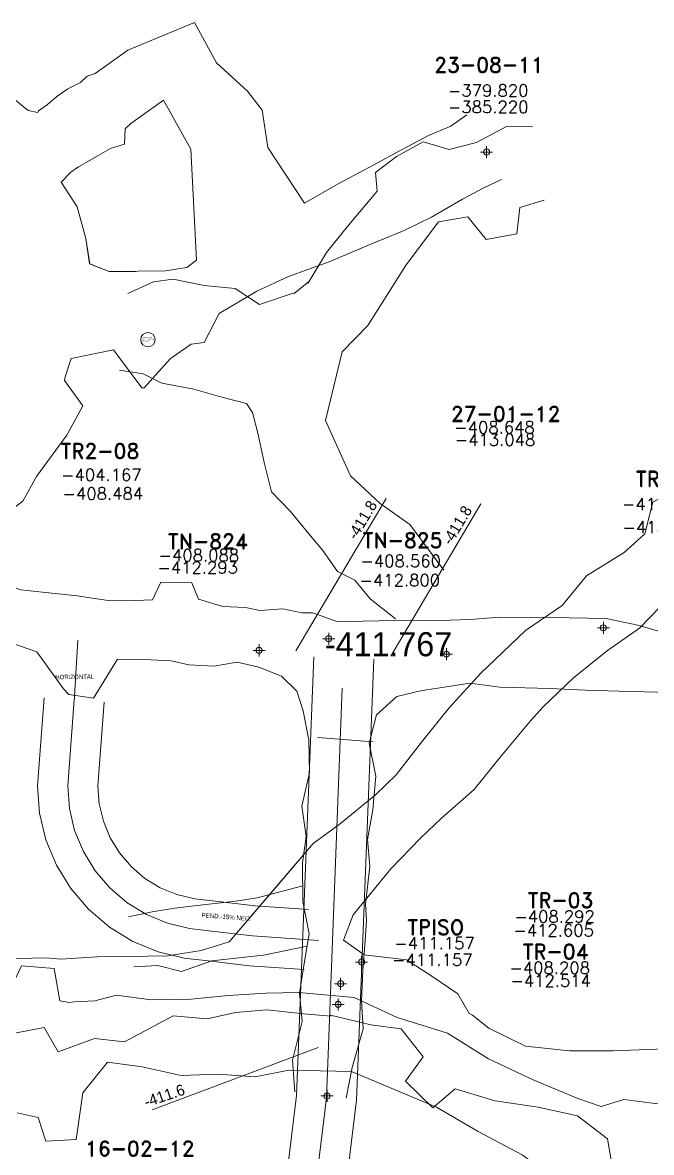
# Model space of a CAD drawing. Extents: x 0 to 99091, y -1812 to 13278.
# Drawn here: x 10281.5 to 10333.7, y 10022.3 to 10116.1 of the extents above; entities that cross this region are included whole.
import ezdxf
from ezdxf.enums import TextEntityAlignment as Align

# ---------------------------------------------------------------- set-up
doc = ezdxf.new("R2010")
doc.units = 0
doc.header["$MEASUREMENT"] = 0
doc.header["$PDMODE"] = 34
doc.header["$PDSIZE"] = 0.5
for name, color, linetype in [('abajo', 7, 'Continuous'), ('arriba', 7, 'Continuous'), ('F-380-8541-NW-FI3', 174, 'Continuous'), ('F-440-8185-W-SCR', 1, 'Continuous'), ('F-460-8340-EW-SCR', 5, 'Continuous'), ('proy82- 480', 7, 'Continuous'), ('R-380-8541-SE-FIC', 210, 'Continuous'), ('R-380-8541-SE-SCR', 1, 'Continuous'), ('RAM-440-8183-EW', 1, 'Continuous')]:
    doc.layers.add(name, color=color, linetype=linetype)
doc.styles.add('ROMAND', font='ROMAND.SHX')
doc.styles.add('ROMANS', font='ROMANS.SHX', dxfattribs={"width": 2.5})

# ---------------------------------------------------------------- blocks, each defined once
blk = doc.blocks.new('F2')
at = {"lineweight": 0}
blk.add_point((0, 0), dxfattribs=at)
at = {"lineweight": 0, "style": 'ROMAND'}
for tag, height, p in [('NOMBRE', 1.25, (0.201, 6.617)), ('CIELO', 1, (0.136, 4.616)), ('PISO', 1, (0.136, 3.247))]:
    blk.add_attdef(tag, text='', height=height, dxfattribs=at).set_placement(p, align=Align.CENTER)
at = {"lineweight": 0, "style": 'ROMANS', "flags": 1}
for tag, p in [('MINA', (-0.074, -3.255)), ('LOCALIZACION', (-0.074, -4.928)), ('ESTRUCTURA', (-0.074, -6.618)), ('NIVEL', (-0.074, -8.29)), ('OBRA', (-0.074, -10.121)), ('FECHA', (-0.074, -11.793)), ('ATRAS', (-0.074, -13.483)), ('TOPOGRAFO', (2.675, -15.297))]:
    blk.add_attdef(tag, text='', height=1.25, dxfattribs=at).set_placement(p, align=Align.CENTER)

msp = doc.modelspace()

# ---------------------------------------------------------------- linework, layer by layer
at = {"color": 1, "linetype": 'Continuous', "lineweight": 0, "flags": 128}
for points in [[(10304.21626, 10063.95542), (10311.69562, 10076.61133)], [(10306.05474, 10031.00884), (10292.2919, 10025.84192)]]:
    msp.add_lwpolyline(points, dxfattribs=at)
at = {"color": 1, "linetype": 'Continuous', "lineweight": 0, "elevation": -399.5838, "flags": 128}
for points in [[(10312.095, 10063.52012), (10319.57436, 10076.17603)], [(10306.75, 10026.83), (10308.06537, 10060.85235)]]:
    msp.add_lwpolyline(points, dxfattribs=at)
at = {"layer": 'abajo', "color": 4, "linetype": 'Continuous', "lineweight": 0}
for points in [[(10290.3096, 10041.87216, -412.68937), (10292.27467, 10042.28904, -412.65774), (10294.15132, 10042.59561, -412.8227), (10296.73429, 10042.8791, -412.91158), (10299.21791, 10043.1517, -412.99705), (10300.99521, 10043.44737, -413.05859), (10304.77819, 10044.42882, -413.03722)], [(10304.11786, 10027.31677, -412.00444), (10303.93534, 10029.95601, -412.30967), (10304.73072, 10033.18084, -412.44324), (10304.51199, 10035.52253, -412.63634), (10304.91301, 10037.99011, -412.73753), (10305.31402, 10040.45769, -412.83872), (10304.79114, 10043.14923, -412.68744), (10304.79114, 10043.14923, -412.68744)], [(10308.38637, 10026.79734, -412.00444), (10308.89873, 10029.35202, -412.30967), (10309.79337, 10032.56477, -412.44324), (10309.67391, 10034.89438, -412.63634), (10309.77712, 10037.3982, -412.73753), (10309.9796, 10039.88993, -412.83872), (10310.08553, 10041.58818, -412.80753), (10309.984, 10042.87688, -412.68744)], [(10290.76782, 10037.69723, -412.68937), (10292.76563, 10037.8159, -412.65774), (10294.72955, 10037.32725, -412.8227), (10297.24706, 10038.20716, -412.91158), (10299.73069, 10038.47975, -412.99705), (10301.51889, 10038.67602, -413.05859), (10305.14729, 10039.4317, -413.03722)]]:
    msp.add_polyline3d(points, dxfattribs=at)
at = {"layer": 'arriba', "color": 4, "linetype": 'Continuous', "lineweight": 0}
for points in [[(10290.3096, 10041.87216, -408.38937), (10292.27467, 10042.28904, -408.05774), (10294.15132, 10042.59561, -408.2227), (10296.73429, 10042.8791, -408.11158), (10299.21791, 10043.1517, -408.49705), (10300.99521, 10043.44737, -408.35859), (10304.77828, 10044.42879, -408.53722)], [(10304.11786, 10027.31677, -407.70444), (10303.93534, 10029.95601, -407.60967), (10304.73072, 10033.18084, -408.34324), (10304.51199, 10035.52253, -408.33634), (10304.91301, 10037.99011, -407.93753), (10305.31402, 10040.45769, -408.23872), (10304.79114, 10043.14923, -408.68744), (10304.79114, 10043.14923, -408.68744)], [(10308.38637, 10026.79734, -407.70444), (10308.89873, 10029.35202, -407.60967), (10309.79337, 10032.56477, -408.34324), (10309.67391, 10034.89438, -408.33634), (10309.77712, 10037.3982, -407.93753), (10309.9796, 10039.88993, -408.23872), (10310.08553, 10041.58818, -408.30753), (10309.984, 10042.87688, -408.68744)], [(10290.76782, 10037.69723, -408.38937), (10292.76563, 10037.8159, -408.05774), (10294.72955, 10037.32725, -408.2227), (10297.24706, 10038.20716, -408.11158), (10299.73069, 10038.47975, -408.49705), (10301.51889, 10038.67602, -408.35859), (10305.14729, 10039.43167, -408.53722)]]:
    msp.add_polyline3d(points, dxfattribs=at)
at = {"layer": 'F-440-8185-W-SCR', "color": 1, "linetype": 'Continuous', "lineweight": 0}
for points in [[(10267.14069, 10040.33654, -364.43355), (10270.24219, 10040.34855, -364.41116), (10270.88758, 10041.47594, -364.80105), (10272.99283, 10041.23446, -364.79888), (10273.88386, 10038.24439, -364.78443), (10276.37712, 10037.97354, -365.06637), (10279.8898, 10038.37404, -364.94109), (10283.49393, 10038.47182, -365.21508), (10284.69058, 10038.33782, -365.00642), (10287.69781, 10038.55258, -365.18474), (10290.19957, 10038.58161, -364.96669), (10293.57278, 10038.61501, -363.51832)], [(10267.14069, 10040.33654, -368.83355), (10270.24219, 10040.34855, -368.81116), (10270.88759, 10041.47594, -369.00105), (10272.99285, 10041.23445, -368.99888), (10273.88386, 10038.24439, -368.98443), (10276.37712, 10037.97354, -369.06637), (10279.8898, 10038.37404, -369.04109), (10283.49393, 10038.47182, -369.01508), (10284.69058, 10038.33782, -369.00642), (10287.69781, 10038.55258, -369.08474), (10290.19957, 10038.58161, -369.16669), (10293.57278, 10038.61501, -368.51832)], [(10293.57278, 10038.61501, -368.51832), (10296.33838, 10039.06672, -368.68391), (10298.67921, 10039.78112, -368.82585)], [(10293.57278, 10038.61501, -363.51832), (10296.33838, 10039.06672, -362.98391), (10298.67921, 10039.78112, -363.32585)], [(10308.16452, 10039.93827, -364.99305), (10309.88365, 10038.70858, -365.28485), (10313.40705, 10038.30261, -365.41337), (10315.43045, 10036.99668, -364.93412), (10317.67147, 10035.46134, -365.05746), (10318.61253, 10033.82604, -365.07129), (10318.87722, 10033.68485, -365.07388), (10320.23594, 10032.62012, -365.28858), (10323.28282, 10031.10829, -365.61797), (10326.94152, 10030.74349, -365.74736), (10330.56494, 10030.73751, -366.07502), (10334.1472, 10030.86682, -366.00181), (10336.75303, 10031.29028, -364.91997), (10336.75303, 10031.29028, -364.91997)], [(10308.16452, 10039.93827, -369.09305), (10309.88365, 10038.70858, -369.38485), (10313.40705, 10038.30261, -369.51337), (10315.43045, 10036.99668, -369.53412), (10317.67147, 10035.46134, -369.65746), (10318.61253, 10033.82604, -369.67129), (10318.87722, 10033.68485, -369.67388), (10320.23594, 10032.62012, -369.68858), (10323.28282, 10031.10829, -369.71797), (10326.94152, 10030.74349, -369.74736), (10330.56494, 10030.73751, -369.67502), (10334.1472, 10030.86682, -369.60181), (10336.75303, 10031.29028, -369.61997), (10336.75303, 10031.29028, -369.61997)], [(10294.0245, 10033.63546, -363.51832), (10296.85334, 10033.39002, -362.98391), (10299.21224, 10033.90524, -363.32585), (10301.79707, 10034.13972, -364.37961), (10304.83378, 10033.81273, -364.55703), (10307.1565, 10033.62179, -364.99305)], [(10294.0245, 10033.63546, -368.51832), (10296.85334, 10033.39002, -368.68391), (10299.21224, 10033.90524, -368.82585), (10301.79707, 10034.13972, -368.97961), (10304.83378, 10033.81273, -369.15703), (10307.1565, 10033.62179, -369.09305)], [(10276.22958, 10032.77563, -365.06637), (10279.70822, 10031.97661, -364.94109), (10283.32938, 10032.67416, -365.21508), (10284.47212, 10030.64092, -365.00642), (10287.50488, 10031.75532, -365.18474), (10289.99813, 10031.48447, -364.96669), (10294.0245, 10033.63546, -363.51832)], [(10276.22958, 10032.77563, -369.06637), (10279.70822, 10031.97661, -369.04109), (10283.32938, 10032.67416, -369.01508), (10284.47212, 10030.64092, -369.00642), (10287.50488, 10031.75532, -369.08474), (10289.99813, 10031.48447, -369.16669), (10294.0245, 10033.63546, -368.51832)], [(10307.09246, 10033.68423, -364.99305), (10310.42514, 10032.89458, -365.41337), (10312.96622, 10032.55922, -364.93412), (10314.78368, 10030.22978, -365.05746), (10313.31978, 10028.22354, -365.07129), (10315.58418, 10025.98517, -365.07388), (10317.44227, 10027.56502, -365.28858), (10320.77153, 10026.58259, -365.61797), (10324.3361, 10026.04132, -365.74736), (10327.58303, 10025.32948, -366.07502), (10330.08284, 10023.42943, -366.00181), (10330.66499, 10020.05885, -364.91997), (10333.69471, 10019.70795, -365.16429)], [(10307.09246, 10033.68423, -369.09305), (10310.42514, 10032.89458, -369.51337), (10312.96622, 10032.55922, -369.53412), (10314.78368, 10030.22978, -369.65746), (10313.31978, 10028.22354, -369.67129), (10315.58418, 10025.98517, -369.67388), (10317.44227, 10027.56502, -369.68858), (10320.77153, 10026.58259, -369.71797), (10324.3361, 10026.04132, -369.74736), (10327.58303, 10025.32948, -369.67502), (10330.08284, 10023.42943, -369.60181), (10330.66499, 10020.05885, -369.61997), (10333.69471, 10019.70795, -368.86429)]]:
    msp.add_polyline3d(points, dxfattribs=at)
at = {"layer": 'F-460-8340-EW-SCR', "linetype": 'Continuous', "lineweight": 0}
for points in [[(10284.61358, 10034.87481, -377.49097), (10284.1425, 10037.57455, -376.78624), (10281.42673, 10037.7869, -376.75832), (10280.24826, 10035.29472, -377.08151), (10275.62938, 10035.34672, -376.85344), (10272.70047, 10035.96603, -376.37426), (10269.67299, 10036.59938, -376.58578), (10265.96929, 10036.01595, -376.25077), (10263.85732, 10037.42795, -376.03673)], [(10284.61358, 10034.87481, -381.89097), (10284.14296, 10037.57446, -381.88624), (10281.42673, 10037.78681, -381.85832), (10280.24826, 10035.29472, -381.68151), (10275.62938, 10035.34672, -381.35344), (10272.70047, 10035.96603, -381.07426), (10269.67299, 10036.59938, -380.78578), (10265.96929, 10036.01595, -380.45077), (10263.85732, 10037.42795, -380.13673)], [(10309.05973, 10035.16434, -375.17976), (10309.05973, 10035.16434, -375.17976), (10304.47303, 10035.56697, -374.68159), (10301.74391, 10035.52311, -374.88266), (10298.5921, 10035.33322, -374.68389), (10295.52636, 10035.03112, -374.48508), (10292.18932, 10034.9665, -374.7864), (10289.31417, 10035.34534, -374.88755), (10287.5373, 10034.87341, -374.88822), (10285.81268, 10034.79806, -374.3889), (10285.40304, 10034.75117, -374.18906), (10285.10561, 10034.79037, -374.18918), (10284.61358, 10034.87481, -377.49097)], [(10309.05973, 10035.16434, -379.37976), (10309.05973, 10035.16434, -379.37976), (10304.47303, 10035.56697, -379.58159), (10301.74391, 10035.52311, -379.68266), (10298.5921, 10035.33322, -379.68389), (10295.52636, 10035.03112, -379.48508), (10292.18932, 10034.9665, -379.3864), (10289.31417, 10035.34534, -379.48755), (10287.5373, 10034.87341, -379.48822), (10285.81268, 10034.79806, -379.3889), (10285.40304, 10034.75117, -379.38906), (10285.10561, 10034.79037, -379.38918), (10284.61358, 10034.87481, -381.89097)], [(10327.61606, 10026.7669, -375.39795), (10323.90184, 10028.3208, -375.49646), (10320.21657, 10030.07258, -375.19497), (10316.78708, 10032.19122, -375.19355), (10312.63365, 10033.50616, -375.2919), (10309.05973, 10035.16434, -375.17976)], [(10327.61606, 10026.7669, -379.79795), (10323.90184, 10028.3208, -379.79646), (10320.21657, 10030.07258, -379.69497), (10316.78708, 10032.19122, -379.49355), (10312.63365, 10033.50616, -379.4919), (10309.05973, 10035.16434, -379.37976)], [(10308.84267, 10029.00744, -375.19072), (10308.84267, 10029.00744, -375.19072), (10303.6239, 10029.12267, -374.68159), (10300.82947, 10028.58309, -374.88266), (10297.72991, 10028.78978, -374.68389), (10294.6903, 10028.68596, -374.48508), (10291.45777, 10029.41449, -374.7864), (10288.58262, 10029.79333, -374.88755), (10286.53141, 10027.2394, -374.88822), (10286.53141, 10027.2394, -374.88822), (10285.96424, 10023.35849, -374.18906), (10283.44643, 10023.23592, -374.18918), (10282.83396, 10025.20498, -374.28958), (10281.07686, 10025.58074, -376.78624)], [(10308.84267, 10029.00744, -379.59072), (10308.84267, 10029.00744, -379.59072), (10303.6239, 10029.12267, -379.58159), (10300.82947, 10028.58309, -379.68266), (10297.72991, 10028.78978, -379.68389), (10294.6903, 10028.68596, -379.48508), (10291.45777, 10029.41449, -379.3864), (10288.58262, 10029.79333, -379.48755), (10286.53141, 10027.2394, -379.48822), (10286.53141, 10027.2394, -379.48822), (10285.96378, 10023.35841, -379.38906), (10283.44666, 10023.23583, -379.38918), (10282.83396, 10025.20498, -379.48958), (10281.07686, 10025.58074, -381.88624)], [(10324.02842, 10021.35713, -374.95759), (10322.99008, 10022.08712, -375.49646), (10319.33375, 10024.0368, -375.19497), (10315.88979, 10026.05649, -375.19355), (10311.79426, 10027.76722, -375.2919), (10308.84267, 10029.00744, -375.19072)], [(10324.02842, 10021.35713, -379.65759), (10322.99008, 10022.08712, -379.79646), (10319.33375, 10024.0368, -379.69497), (10315.88979, 10026.05649, -379.49355), (10311.79426, 10027.76722, -379.4919), (10308.84267, 10029.00744, -379.59072)], [(10329.56017, 10026.11889, -379.51269), (10329.56017, 10026.11889, -379.51269), (10327.61606, 10026.7669, -379.79795)], [(10329.56017, 10026.11889, -374.81269), (10329.56017, 10026.11889, -374.81269), (10327.61606, 10026.7669, -375.39795)], [(10342.77415, 10027.06686, -375.59838), (10342.77215, 10027.06679, -375.5984), (10341.13615, 10027.01136, -375.51253), (10339.44058, 10026.85386, -375.12721), (10337.03866, 10026.87254, -374.74793), (10334.95348, 10026.40167, -374.46607), (10334.05403, 10026.37119, -374.37384), (10331.44208, 10026.68293, -374.69629), (10329.56017, 10026.11889, -374.81269)], [(10342.77415, 10027.06686, -379.69838), (10342.77215, 10027.06679, -379.6984), (10341.13615, 10027.01136, -379.61253), (10339.44058, 10026.85386, -379.72721), (10337.03866, 10026.87254, -379.54793), (10334.95348, 10026.40167, -379.56607), (10334.05403, 10026.37119, -379.47384), (10331.44208, 10026.68293, -379.69629), (10329.56017, 10026.11889, -379.51269)]]:
    msp.add_polyline3d(points, dxfattribs=at)
at = {"layer": 'proy82- 480', "color": 1, "linetype": 'Continuous', "lineweight": 0, "flags": 128}
for points, elevation in [([(10286.1, 10064.84), (10285.8, 10059.72)], -409.2781), ([(10306.09979, 10039.90943), (10300.6, 10040.29), (10297.22, 10040.68), (10295.39, 10040.89), (10293.56, 10041.33), (10291.82, 10042.05), (10290.21, 10043.03), (10288.78, 10044.26), (10287.56, 10045.69), (10286.57, 10047.29), (10285.85, 10049.03), (10285.41, 10050.86), (10285.27, 10052.74), (10285.81, 10059.88)], -411.6441), ([(10306.75, 10026.83), (10299.16, 9964.477)], -399.5838)]:
    msp.add_lwpolyline(points, dxfattribs=dict(at, elevation=elevation))
at = {"layer": 'proy82- 480', "color": 3, "linetype": 'Continuous', "lineweight": 0, "flags": 128}
for points in [[(10305.70197, 10063.45916), (10304.25601, 10027.03095), (10296.67832, 9964.77909)], [(10310.69803, 10063.26084), (10309.24399, 10026.62905), (10301.64168, 9964.17491)], [(10304.90742, 10037.48596), (10300.37031, 10037.79992), (10296.93421, 10038.19639), (10294.95366, 10038.42366), (10292.78511, 10038.94506), (10290.68537, 10039.81392), (10288.7351, 10041.00105), (10287.0034, 10042.49055), (10285.53437, 10044.21245), (10284.33743, 10046.14688), (10283.46506, 10048.25511), (10282.93194, 10050.47243), (10282.76297, 10052.74145), (10283.31712, 10060.06854)]]:
    msp.add_lwpolyline(points, dxfattribs=at)
msp.add_lwpolyline([(10305.25258, 10042.47404), (10300.82969, 10042.78008), (10297.50656, 10043.16352, 0.00015557), (10297.50501, 10043.1637), (10295.82634, 10043.35634), (10294.33489, 10043.71494), (10292.95463, 10044.28608), (10291.6849, 10045.05895), (10290.5566, 10046.02945), (10289.58563, 10047.16755), (10288.80257, 10048.43312), (10288.23494, 10049.80489), (10287.88806, 10051.24757), (10287.77703, 10052.73855), (10288.30288, 10059.69146)], format="xyb", dxfattribs=at)
at = {"layer": 'proy82- 480', "color": 2, "linetype": 'Continuous', "lineweight": 0, "elevation": -364.99707, "flags": 128}
msp.add_lwpolyline([(10310.6231, 10056.40204), (10306.02142, 10056.75999)], dxfattribs=at)
at = {"layer": 'proy82- 480', "color": 4, "linetype": 'Continuous', "lineweight": 0, "elevation": -364.99707, "flags": 128}
msp.add_lwpolyline([(10306.02142, 10056.75999), (10310.6231, 10056.40204)], dxfattribs=at)
at = {"layer": 'R-380-8541-SE-FIC', "color": 2, "linetype": 'Continuous', "lineweight": 0, "flags": 128}
for points, elevation in [([(10323.84473, 10107.5249), (10321.63498, 10107.47214), (10319.21167, 10106.16938), (10316.9335, 10105.5991), (10314.79073, 10106.24725), (10312.57115, 10105.02128), (10310.81616, 10103.69005), (10310.96417, 10102.14751), (10308.62016, 10099.3541), (10306.76157, 10097.05622), (10305.19582, 10094.47935)], -361.2159), ([(10316.50512, 10070.65545), (10313.6823, 10074.45009), (10311.21462, 10076.19911), (10308.74447, 10078.48361), (10306.66578, 10083.081), (10308.05454, 10088.80665), (10310.18735, 10090.97297), (10313.36621, 10096.02017), (10316.0412, 10099.58003), (10318.49181, 10100.02003), (10320.00223, 10098.12146), (10322.56933, 10098.60777), (10322.80756, 10100.77282), (10324.83261, 10101.40411)], -353.84861), ([(10294.01861, 10094.83327), (10296.59822, 10094.30953), (10299.17583, 10094.04803), (10301.18744, 10092.7246), (10303.98414, 10093.67788), (10304.07543, 10093.63765), (10305.24867, 10094.6028)], -357.93035), ([(10300.60394, 10083.74508), (10301.08496, 10081.92147), (10301.56785, 10079.59733), (10302.17742, 10077.15833), (10303.75686, 10075.51912), (10305.42577, 10073.49883), (10306.45936, 10072.28199), (10307.67565, 10070.55143), (10309.09872, 10069.84131), (10310.37802, 10068.28694), (10312.48568, 10066.61391)], -361.2159)]:
    msp.add_lwpolyline(points, dxfattribs=dict(at, elevation=elevation))
at = {"layer": 'R-380-8541-SE-FIC', "color": 2, "linetype": 'Continuous', "lineweight": 0}
for points in [[(10290.2705, 10093.63375, -363.9801), (10292.38661, 10094.60942, -363.97948), (10294.01861, 10094.83327, -363.89898)], [(10290.2705, 10093.63375, -359.6801), (10292.38661, 10094.60942, -359.17948), (10294.01861, 10094.83327, -358.39898)], [(10289.57453, 10087.2717, -359.6801), (10291.54928, 10086.95508, -359.17948), (10293.07253, 10086.18487, -358.39898), (10295.73137, 10085.69282, -358.56313), (10298.07062, 10085.03453, -358.64238), (10300.1229, 10084.50824, -359.33673), (10300.60394, 10083.74508, -361.2159)], [(10289.57453, 10087.2717, -363.9801), (10291.54928, 10086.95508, -363.97948), (10293.07253, 10086.18487, -363.89898), (10295.73137, 10085.69282, -363.76313), (10298.07062, 10085.03453, -363.64238), (10300.1229, 10084.50824, -363.53673), (10300.60393, 10083.74648, -363.53611)]]:
    msp.add_polyline3d(points, dxfattribs=at)
at = {"layer": 'R-380-8541-SE-SCR', "color": 1, "linetype": 'Continuous', "lineweight": 0, "flags": 128}
for points, elevation in [([(10296.61078, 10089.581), (10297.83577, 10091.98013)], -381.15444), ([(10296.61078, 10089.581), (10297.83577, 10091.98013)], -385.15444), ([(10278.93957, 10074.45657), (10281.54577, 10076.40381)], -383.20059), ([(10278.93957, 10074.45657), (10281.54577, 10076.40381)], -379.03959)]:
    msp.add_lwpolyline(points, dxfattribs=dict(at, elevation=elevation))
at = {"layer": 'R-380-8541-SE-SCR', "color": 1, "linetype": 'Continuous', "lineweight": 0}
for points in [[(10295.79187, 10116.1429, -380.74806), (10290.25368, 10113.85189, -402.06205), (10287.55698, 10111.92153, -397.0619), (10286.90122, 10111.69809, -395.96187), (10286.3302, 10111.16636, -394.59517), (10285.26994, 10110.65336, -392.84512), (10284.37104, 10110.00991, -391.6784), (10283.57529, 10109.31731, -390.19502), (10282.85617, 10108.80255, -388.86165), (10282.79246, 10108.67788, -388.65806)], [(10295.79141, 10116.14256, -385.34806), (10290.25368, 10113.85189, -406.26205), (10287.55698, 10111.92153, -401.3619), (10286.90122, 10111.69809, -400.46187), (10286.3302, 10111.16636, -399.49517), (10285.26994, 10110.65336, -397.94512), (10284.37104, 10110.00991, -396.3784), (10283.57529, 10109.31731, -394.79502), (10282.85617, 10108.80255, -393.46165), (10282.79246, 10108.67788, -393.27414)], [(10295.79141, 10116.14256, -385.34806), (10297.63195, 10112.78723, -384.87261), (10300.18497, 10110.44388, -384.70066), (10301.42044, 10108.87121, -384.81936), (10301.88963, 10105.78114, -384.9556)], [(10295.79187, 10116.1429, -380.74806), (10297.63195, 10112.78723, -380.17261), (10300.18497, 10110.44388, -379.40066), (10301.42044, 10108.87121, -379.81936), (10301.88963, 10105.78114, -379.1556)], [(10282.79246, 10108.67788, -393.27414), (10282.00097, 10108.84893, -386.23717), (10280.35884, 10110.182, -386.39944), (10278.89425, 10111.314, -386.64625), (10278.89869, 10112.67592, -386.95488)], [(10282.79246, 10108.67788, -388.65806), (10282.00097, 10108.84893, -380.93717), (10280.35884, 10110.182, -381.19944), (10278.89443, 10111.31383, -381.34625), (10278.89869, 10112.67599, -382.06388)], [(10293.22221, 10109.70486, -402.06205), (10290.52551, 10107.7745, -397.0619), (10290.04437, 10107.30712, -395.96187), (10289.99721, 10106.04356, -394.59517), (10288.82053, 10105.69319, -392.84512), (10287.86343, 10105.13105, -391.6784), (10286.95126, 10104.60109, -390.19502), (10286.17394, 10104.16764, -388.86165), (10285.5447, 10103.71722, -387.59495), (10284.71727, 10102.87897, -385.4449)], [(10293.22221, 10109.70486, -406.26205), (10290.52551, 10107.7745, -401.3619), (10290.04437, 10107.30712, -400.46187), (10289.99721, 10106.04356, -399.49517), (10288.82053, 10105.69319, -397.94512), (10287.86343, 10105.13105, -396.3784), (10286.95126, 10104.60109, -394.79502), (10286.17394, 10104.16764, -393.46165), (10285.5447, 10103.71722, -392.29495), (10284.71727, 10102.87897, -390.5449)], [(10293.22221, 10109.70486, -402.06205), (10295.49123, 10105.63807, -379.1556)], [(10293.22221, 10109.70486, -406.26205), (10295.49123, 10105.63807, -384.9556)], [(10318.3929, 10108.47298, -379.71992), (10317.07771, 10107.54103, -379.46154), (10315.22111, 10106.77269, -379.51357), (10312.57795, 10105.35579, -379.7916), (10310.37532, 10104.17503, -379.55663), (10307.73216, 10102.75812, -379.33467), (10304.93178, 10101.15147, -380.40725)], [(10318.3929, 10108.47298, -385.21992), (10317.07771, 10107.54103, -385.26154), (10315.22111, 10106.77269, -385.21357), (10312.57795, 10105.35579, -385.2916), (10310.37532, 10104.17503, -385.25663), (10307.73216, 10102.75812, -385.13467), (10304.93178, 10101.15147, -385.00725)], [(10295.49123, 10105.63807, -379.1556), (10295.97354, 10096.40417, -380.725)], [(10295.49123, 10105.63807, -384.9556), (10295.97354, 10096.40417, -385.225)], [(10304.93178, 10101.15147, -385.00725), (10301.88963, 10105.78114, -384.9556)], [(10304.93178, 10101.15147, -380.40725), (10301.88963, 10105.78114, -379.1556)], [(10284.71727, 10102.87897, -390.5449), (10286.04514, 10100.84506, -385.52762), (10286.78359, 10098.20058, -385.4894)], [(10284.71727, 10102.87897, -385.4449), (10286.04514, 10100.84506, -381.42762), (10286.78359, 10098.20058, -381.1894)], [(10321.27492, 10103.09674, -379.71992), (10319.81799, 10102.42919, -379.46154), (10318.05588, 10101.48459, -379.51357), (10315.45997, 10099.97954, -379.7916), (10313.21009, 10098.88692, -379.55663), (10310.42519, 10097.73442, -379.33467), (10306.98798, 10096.26659, -380.40725)], [(10321.27492, 10103.09674, -385.21992), (10319.81799, 10102.42919, -385.26154), (10318.05588, 10101.48459, -385.21357), (10315.45997, 10099.97954, -385.2916), (10313.21009, 10098.88692, -385.25663), (10310.42519, 10097.73442, -385.13467), (10306.98798, 10096.26659, -385.00725)], [(10286.78359, 10098.20058, -381.1894), (10287.09552, 10096.10894, -381.32929), (10287.09581, 10096.10849, -381.32924)], [(10286.78359, 10098.20058, -385.4894), (10287.0951, 10096.10877, -385.82929)], [(10295.97354, 10096.40417, -385.225), (10295.17444, 10095.81219, -384.95043), (10293.39482, 10095.5151, -385.10751), (10291.10154, 10095.49051, -385.30822), (10290.9026, 10095.47969, -385.32568), (10288.7088, 10095.46052, -385.21766), (10287.0951, 10096.10877, -385.82929)], [(10295.97354, 10096.40417, -380.725), (10295.17444, 10095.81219, -381.05043), (10293.39482, 10095.5151, -381.00751), (10291.10154, 10095.49051, -381.40822), (10290.9026, 10095.47969, -381.42568), (10288.7088, 10095.46052, -381.31766), (10287.09552, 10096.10894, -381.32929)], [(10306.98798, 10096.26659, -380.40725), (10303.5929, 10095.05448, -380.84229), (10300.95928, 10093.83741, -380.88996), (10297.83577, 10091.98013, -381.15444)], [(10306.98798, 10096.26659, -385.00725), (10303.5929, 10095.05448, -385.14229), (10300.95928, 10093.83741, -385.28996), (10297.83577, 10091.98013, -385.225)], [(10296.61078, 10089.581, -381.15444), (10295.52203, 10089.42164, -381.05043), (10293.79128, 10088.22587, -381.00751), (10291.62835, 10085.80483, -381.40822), (10291.42941, 10085.79401, -381.42568), (10289.06181, 10088.97011, -381.31766), (10285.55422, 10088.23033, -379.71846)], [(10296.61078, 10089.581, -385.15444), (10295.52203, 10089.42164, -384.95043), (10293.79128, 10088.22587, -385.10751), (10291.62835, 10085.80483, -385.30822), (10291.42941, 10085.79401, -385.32568), (10289.06181, 10088.97011, -385.21766), (10285.55422, 10088.23033, -384.81846)], [(10285.55422, 10088.23033, -379.71846), (10285.07339, 10086.71444, -379.8163), (10285.00143, 10086.42567, -379.77839), (10286.53429, 10084.30572, -379.76359), (10285.20741, 10081.87611, -379.62244), (10282.67436, 10078.42982, -379.06117)], [(10285.55422, 10088.23033, -384.81846), (10285.07339, 10086.71444, -384.6163), (10285.00143, 10086.42567, -384.57839), (10286.53429, 10084.30572, -384.46359), (10285.20741, 10081.87611, -384.12244), (10282.67436, 10078.42982, -383.66117)], [(10282.67436, 10078.42982, -379.06117), (10281.54577, 10076.40381, -379.03959)], [(10282.67436, 10078.42982, -383.66117), (10281.54577, 10076.40381, -383.40059)], [(10283.43776, 10068.81749, -405.30516), (10283.43776, 10068.81749, -405.30516), (10281.38058, 10069.01958, -404.8326), (10279.38213, 10069.72511, -404.65248), (10277.92702, 10070.04541, -404.0524), (10277.82901, 10070.06017, -404.03906), (10276.13947, 10070.82029, -403.59896), (10273.03323, 10071.49042, -403.17211), (10270.93679, 10072.21071, -402.77865), (10266.9327, 10073.07924, -402.12144)], [(10283.43776, 10068.81749, -409.70516), (10283.43776, 10068.81749, -409.70516), (10281.38058, 10069.01958, -409.3326), (10279.38213, 10069.72511, -408.75248), (10277.92702, 10070.04541, -408.5524), (10277.82901, 10070.06017, -408.53906), (10276.13947, 10070.82029, -408.49896), (10273.03323, 10071.49042, -407.87211), (10270.93679, 10072.21071, -407.77865), (10266.9327, 10073.07924, -407.12144)], [(10295.58391, 10069.59466, -407.05544), (10292.99392, 10069.65995, -407.14129), (10292.32408, 10068.19725, -406.76756), (10290.11804, 10068.12249, -406.11009), (10288.62466, 10068.14344, -405.96635), (10286.57533, 10068.4497, -405.72513), (10286.08739, 10068.52262, -405.64388), (10283.43776, 10068.81749, -405.30516)], [(10295.58397, 10069.59471, -411.45544), (10292.99398, 10069.65995, -411.64129), (10292.32408, 10068.19725, -411.26756), (10290.11804, 10068.12249, -411.01009), (10288.62466, 10068.14344, -410.86635), (10286.57533, 10068.4497, -410.22513), (10286.08739, 10068.52262, -410.14388), (10283.43776, 10068.81749, -409.70516)], [(10301.22433, 10067.29834, -408.0848), (10300.0311, 10067.56029, -407.70474), (10298.14556, 10067.63907, -407.50717), (10296.13835, 10068.2415, -407.07829), (10295.58391, 10069.59466, -407.05544)], [(10301.22433, 10067.29834, -412.2848), (10300.0311, 10067.56029, -412.10474), (10298.14556, 10067.63907, -411.80717), (10296.13835, 10068.2415, -411.67829), (10295.58397, 10069.59471, -411.45544)], [(10282.69874, 10063.8724, -405.30516), (10282.69874, 10063.8724, -405.30516), (10280.71033, 10064.56978, -404.8326), (10278.66721, 10064.97865, -404.65248), (10277.94612, 10062.86317, -404.0524), (10275.08651, 10063.32091, -404.03906), (10275.40965, 10065.97495, -403.59896), (10272.28851, 10066.54619, -403.17211), (10270.13249, 10066.87094, -402.77865), (10266.28067, 10067.24886, -402.35843)], [(10282.69874, 10063.8724, -409.70516), (10282.69874, 10063.8724, -409.70516), (10280.71033, 10064.56978, -409.3326), (10278.66721, 10064.97865, -408.75248), (10277.94627, 10062.86317, -408.5524), (10275.08666, 10063.32086, -408.53906), (10275.40965, 10065.97495, -408.49896), (10272.28851, 10066.54619, -407.87211), (10270.13249, 10066.87094, -407.77865), (10266.28067, 10067.24886, -407.35843)], [(10313.71309, 10066.50522, -408.55259), (10309.78814, 10066.42222, -408.57094), (10307.69141, 10066.36528, -408.22781), (10305.61112, 10067.10818, -408.38469), (10304.7134, 10067.12663, -408.42335), (10303.12362, 10067.45936, -408.4143), (10301.22433, 10067.29834, -408.0848)], [(10313.71309, 10066.50522, -413.35259), (10309.78814, 10066.42222, -413.27094), (10307.69141, 10066.36528, -413.02781), (10305.61112, 10067.10818, -412.88469), (10304.7134, 10067.12663, -412.82335), (10303.12362, 10067.45936, -412.5143), (10301.22433, 10067.29834, -412.2848)], [(10329.96679, 10066.64259, -411.11948), (10325.35694, 10066.71816, -409.81682), (10321.1779, 10066.74941, -409.39889), (10318.68889, 10066.56801, -409.25012), (10316.20061, 10066.48662, -408.40135), (10313.71309, 10066.50522, -408.55259)], [(10329.96679, 10066.64259, -414.91948), (10325.35694, 10066.71816, -414.61682), (10321.1779, 10066.74941, -414.49889), (10318.68889, 10066.56801, -414.15012), (10316.20061, 10066.48662, -413.70135), (10313.71309, 10066.50522, -413.35259)], [(10352.09514, 10061.30051, -413.30425), (10351.15638, 10061.9876, -413.17528), (10349.8391, 10063.51241, -412.97598), (10348.14925, 10064.10392, -412.76495), (10345.83146, 10064.66841, -412.48357), (10343.17197, 10065.1233, -412.06703), (10340.07221, 10064.76849, -411.72704), (10338.58548, 10064.98918, -411.25118), (10335.55658, 10065.23839, -411.29946), (10332.59856, 10066.09162, -411.13602), (10329.96679, 10066.64259, -411.11948)], [(10352.09514, 10061.30051, -417.40425), (10351.15638, 10061.9876, -417.37528), (10349.8391, 10063.51241, -417.27598), (10348.14925, 10064.10392, -417.16495), (10345.83146, 10064.66841, -416.98357), (10343.17197, 10065.1233, -416.76703), (10340.07221, 10064.76849, -416.42704), (10338.58548, 10064.98918, -416.15118), (10335.55658, 10065.23839, -415.69946), (10332.59856, 10066.09162, -415.43602), (10329.96679, 10066.64259, -414.91948)], [(10295.32767, 10062.80158, -407.07829), (10293.85913, 10063.11454, -407.14129), (10291.58506, 10063.25216, -406.76756), (10289.3938, 10063.2763, -406.11009), (10287.41268, 10060.0335, -405.96635), (10285.36334, 10060.33977, -405.72513), (10284.93453, 10060.80829, -405.64388), (10282.69874, 10063.8724, -405.30516)], [(10295.32767, 10062.80158, -411.67829), (10293.85913, 10063.11454, -411.64129), (10291.58506, 10063.25216, -411.26756), (10289.3938, 10063.2763, -411.01009), (10287.41268, 10060.0335, -410.86635), (10285.36334, 10060.33977, -410.22513), (10284.93453, 10060.80829, -410.14388), (10282.69874, 10063.8724, -409.70516)], [(10301.12777, 10062.59934, -408.0848), (10299.35308, 10063.01053, -407.70474), (10297.40858, 10062.69368, -407.50717), (10295.32767, 10062.80158, -407.07829), (10295.32767, 10062.80158, -407.07829)], [(10301.12777, 10062.59934, -412.2848), (10299.35308, 10063.01053, -412.10474), (10297.40858, 10062.69368, -411.80717), (10295.32767, 10062.80158, -411.67829), (10295.32767, 10062.80158, -411.67829)], [(10304.30429, 10060.59686, -409.13589), (10303.00857, 10061.86054, -408.4143), (10301.12777, 10062.59934, -408.0848)], [(10304.30429, 10060.59686, -413.03589), (10303.00857, 10061.86054, -412.5143), (10301.12777, 10062.59934, -412.2848)], [(10304.79114, 10043.14923, -408.68744), (10304.75899, 10046.35498, -408.84118), (10305.07393, 10048.54126, -409.00937), (10304.70554, 10051.06375, -409.07323), (10305.35149, 10053.83343, -409.03275), (10305.29317, 10056.53992, -409.09372), (10304.81968, 10058.9678, -408.95902), (10304.30429, 10060.59686, -409.13589)], [(10304.79114, 10043.14923, -412.68744), (10304.75899, 10046.35498, -413.04118), (10305.07393, 10048.54126, -413.10937), (10304.70554, 10051.06375, -413.07323), (10305.35149, 10053.83343, -413.03275), (10305.29317, 10056.53992, -413.09372), (10304.81968, 10058.9678, -413.05902), (10304.30429, 10060.59686, -413.03589)], [(10314.55861, 10060.62299, -408.7049), (10312.5929, 10060.16214, -409.13589)], [(10314.55861, 10060.62299, -413.1049), (10312.5929, 10060.16214, -413.03589)], [(10328.24847, 10060.68547, -411.11948), (10325.31282, 10060.81832, -409.81682), (10321.13453, 10060.94957, -409.39889), (10318.64925, 10061.26816, -409.25012), (10316.15874, 10060.88677, -408.40135), (10314.55861, 10060.62299, -408.7049)], [(10328.24847, 10060.68547, -414.91948), (10325.31282, 10060.81832, -414.61682), (10321.13453, 10060.94957, -414.49889), (10318.64925, 10061.26816, -414.15012), (10316.15874, 10060.88677, -413.70135), (10314.55861, 10060.62299, -413.1049)], [(10349.15425, 10056.57051, -413.37132), (10349.15425, 10056.57051, -413.37132), (10348.09307, 10057.4592, -412.97598), (10346.45865, 10058.24287, -412.76495), (10344.08543, 10058.61519, -412.48357), (10340.51135, 10055.89935, -412.06703), (10338.46475, 10059.19569, -411.72704), (10337.03345, 10059.60854, -411.25118), (10334.19856, 10060.53034, -411.29946), (10331.01882, 10060.61491, -411.13602), (10328.24847, 10060.68547, -411.11948)], [(10349.15425, 10056.57051, -417.67132), (10349.15425, 10056.57051, -417.67132), (10348.09307, 10057.4592, -417.27598), (10346.45865, 10058.24287, -417.16495), (10344.08543, 10058.61519, -416.98357), (10340.51135, 10055.89935, -416.76703), (10338.46475, 10059.19569, -416.42704), (10337.03345, 10059.60854, -416.15118), (10334.19856, 10060.53034, -415.69946), (10331.01882, 10060.61491, -415.43602), (10328.24847, 10060.68547, -414.91948)], [(10309.984, 10042.87688, -408.68744), (10310.35131, 10046.06168, -408.84118), (10310.16693, 10048.27414, -409.00937), (10310.59745, 10050.75474, -409.07323), (10310.84394, 10053.54537, -409.03275), (10310.2863, 10056.27804, -409.09372), (10310.91131, 10058.64831, -408.95902), (10312.5929, 10060.16214, -409.13589)], [(10309.984, 10042.87688, -412.68744), (10310.35131, 10046.06168, -413.04118), (10310.16693, 10048.27414, -413.10937), (10310.59745, 10050.75474, -413.07323), (10310.84394, 10053.54537, -413.03275), (10310.2863, 10056.27804, -413.09372), (10310.91131, 10058.64831, -413.05902), (10312.5929, 10060.16214, -413.03589)]]:
    msp.add_polyline3d(points, dxfattribs=at)
msp.add_circle((10291.93081, 10089.80635), 0.6, dxfattribs=at)
at = {"layer": 'RAM-440-8183-EW', "color": 1, "linetype": 'Continuous', "lineweight": 0, "flags": 128}
for points, elevation in [([(10339.42986, 10083.15809), (10338.88109, 10080.05548), (10336.8133, 10078.57961), (10336.07375, 10077.49766), (10333.85514, 10076.2996), (10333.16907, 10073.6658), (10331.45645, 10072.13024), (10328.34337, 10070.19187), (10326.31054, 10067.71147), (10323.2862, 10065.65085), (10320.7585, 10063.23909), (10319.57306, 10062.10678), (10316.94854, 10059.23408), (10314.75165, 10056.51745), (10312.55078, 10053.65242), (10310.81927, 10051.99659), (10307.92782, 10049.60274)], -362.4685), ([(10342.52999, 10076.63707), (10342.06771, 10073.65709), (10340.08753, 10073.7374), (10337.0369, 10070.04228), (10335.32428, 10068.50672), (10332.75, 10065.83049), (10330.07749, 10063.98319), (10327.26638, 10061.71154), (10324.73868, 10059.29978), (10323.68105, 10058.15528), (10321.20067, 10055.14393), (10319.00379, 10052.42729), (10316.29842, 10050.04754), (10314.56692, 10048.39171), (10312.08396, 10045.84223)], -362.51713)]:
    msp.add_lwpolyline(points, dxfattribs=dict(at, elevation=elevation))
at = {"layer": 'RAM-440-8183-EW', "color": 1, "linetype": 'Continuous', "lineweight": 0}
for points in [[(10312.55078, 10053.65242, -362.4685), (10310.81927, 10051.99659, -362.4685), (10307.92782, 10049.60274, -368.84733), (10305.6356, 10047.94699, -368.84841), (10298.67921, 10039.78112, -368.82585)], [(10316.29842, 10050.04754, -362.51713), (10314.56692, 10048.39171, -362.51713), (10312.08396, 10045.84223, -368.84733), (10308.96467, 10042.01827, -368.84841), (10308.16452, 10039.93827, -369.09305)], [(10305.6356, 10047.94699, -368.84733), (10303.00028, 10044.83711, -364.34841), (10298.67921, 10039.78112, -363.32585)], [(10312.08397, 10045.84223, -368.84733), (10308.96467, 10042.01828, -364.34841), (10308.16452, 10039.93827, -364.99305)]]:
    msp.add_polyline3d(points, dxfattribs=at)

# ---------------------------------------------------------------- block references
at = {"layer": 'F-380-8541-NW-FI3', "color": 4, "linetype": 'Continuous', "lineweight": 0}
ref = msp.add_blockref('F2', (10316.71698, 10063.67929, -408.64803), dxfattribs=at)
ref.add_attrib('NOMBRE', '27-01-12', dxfattribs={"layer": '0', "lineweight": 0, "height": 1.25, "style": 'ROMAND'}).set_placement((10321.63137, 10083.01804, -408.64803), align=Align.CENTER)
ref.add_attrib('CIELO', '-408.648', dxfattribs={"layer": '0', "lineweight": 0, "height": 1, "style": 'ROMAND'}).set_placement((10320.70031, 10082.022, -408.64803), align=Align.CENTER)
ref.add_attrib('PISO', '-413.048', dxfattribs={"layer": '0', "lineweight": 0, "height": 1, "style": 'ROMAND'}).set_placement((10320.74496, 10080.99734, -408.64803), align=Align.CENTER)
ref = msp.add_blockref('F2', (10277.62401, 10067.96744, -404.16697), dxfattribs=at)
ref.add_attrib('NOMBRE', 'TR2-08', dxfattribs={"layer": '0', "lineweight": 0, "height": 1.25, "style": 'ROMAND'}).set_placement((10287.95096, 10079.92604, -404.16697), align=Align.CENTER)
ref.add_attrib('CIELO', '-404.167', dxfattribs={"layer": '0', "lineweight": 0, "height": 1, "style": 'ROMAND'}).set_placement((10288.07055, 10078.07499, -404.16697), align=Align.CENTER)
ref.add_attrib('PISO', '-408.484', dxfattribs={"layer": '0', "lineweight": 0, "height": 1, "style": 'ROMAND'}).set_placement((10288.19014, 10076.52251, -404.16697), align=Align.CENTER)
ref = msp.add_blockref('F2', (10329.74507, 10065.87393, -411.15248), dxfattribs=at)
ref.add_attrib('NOMBRE', 'TR-2', dxfattribs={"layer": '0', "lineweight": 0, "height": 1.25, "style": 'ROMAND'}).set_placement((10334.62743, 10077.61906, -411.15248), align=Align.CENTER)
ref.add_attrib('CIELO', '-411.152', dxfattribs={"layer": '0', "lineweight": 0, "height": 1, "style": 'ROMAND'}).set_placement((10334.62743, 10075.64676, -411.15248), align=Align.CENTER)
ref.add_attrib('PISO', '-415.138', dxfattribs={"layer": '0', "lineweight": 0, "height": 1, "style": 'ROMAND'}).set_placement((10334.67561, 10073.72258, -411.15248), align=Align.CENTER)
ref = msp.add_blockref('F2', (10301.15654, 10063.99904, -408.0878), dxfattribs=at)
ref.add_attrib('NOMBRE', 'TN-824', dxfattribs={"layer": '0', "lineweight": 0, "height": 1.25, "style": 'ROMAND'}).set_placement((10296.90446, 10072.42162, -408.0878), align=Align.CENTER)
ref.add_attrib('CIELO', '-408.088', dxfattribs={"layer": '0', "lineweight": 0, "height": 1, "style": 'ROMAND'}).set_placement((10296.16088, 10071.40061, -408.0878), align=Align.CENTER)
ref.add_attrib('PISO', '-412.293', dxfattribs={"layer": '0', "lineweight": 0, "height": 1, "style": 'ROMAND'}).set_placement((10296.06789, 10070.3796, -408.0878), align=Align.CENTER)
ref = msp.add_blockref('F2', (10306.93666, 10064.96451, -408.55984), dxfattribs=at)
ref.add_attrib('NOMBRE', 'TN-825', dxfattribs={"layer": '0', "lineweight": 0, "height": 1.25, "style": 'ROMAND'}).set_placement((10313.07059, 10072.51093, -408.55984), align=Align.CENTER)
ref.add_attrib('CIELO', '-408.560', dxfattribs={"layer": '0', "lineweight": 0, "height": 1, "style": 'ROMAND'}).set_placement((10312.91894, 10070.92023, -408.55984), align=Align.CENTER)
ref.add_attrib('PISO', '-412.800', dxfattribs={"layer": '0', "lineweight": 0, "height": 1, "style": 'ROMAND'}).set_placement((10312.84308, 10069.32953, -408.55984), align=Align.CENTER)
ref = msp.add_blockref('F2', (10307.92996, 10036.30789, -408.29201), dxfattribs=at)
ref.add_attrib('NOMBRE', 'TR-03', dxfattribs={"layer": '0', "lineweight": 0, "height": 1.25, "style": 'ROMAND'}).set_placement((10326.18624, 10042.6176, -408.29201), align=Align.CENTER)
ref.add_attrib('CIELO', '-408.292', dxfattribs={"layer": '0', "lineweight": 0, "height": 1, "style": 'ROMAND'}).set_placement((10325.6939, 10041.38841, -408.29201), align=Align.CENTER)
ref.add_attrib('PISO', '-412.605', dxfattribs={"layer": '0', "lineweight": 0, "height": 1, "style": 'ROMAND'}).set_placement((10325.61184, 10040.24117, -408.29201), align=Align.CENTER)
ref = msp.add_blockref('F2', (10309.67023, 10038.11175, -411.15709), dxfattribs=at)
ref.add_attrib('NOMBRE', 'TPISO', dxfattribs={"layer": '0', "lineweight": 0, "height": 1.25, "style": 'ROMAND'}).set_placement((10315.81769, 10040.37275, -411.15709), align=Align.CENTER)
ref.add_attrib('CIELO', '-411.157', dxfattribs={"layer": '0', "lineweight": 0, "height": 1, "style": 'ROMAND'}).set_placement((10315.72566, 10039.17812, -411.15709), align=Align.CENTER)
ref.add_attrib('PISO', '-411.157', dxfattribs={"layer": '0', "lineweight": 0, "height": 1, "style": 'ROMAND'}).set_placement((10315.54162, 10037.7997, -411.15709), align=Align.CENTER)
ref = msp.add_blockref('F2', (10307.72265, 10034.58829, -408.20848), dxfattribs=at)
ref.add_attrib('NOMBRE', 'TR-04', dxfattribs={"layer": '0', "lineweight": 0, "height": 1.25, "style": 'ROMAND'}).set_placement((10325.77596, 10038.35641, -408.20848), align=Align.CENTER)
ref.add_attrib('CIELO', '-408.208', dxfattribs={"layer": '0', "lineweight": 0, "height": 1, "style": 'ROMAND'}).set_placement((10325.28362, 10037.12722, -408.20848), align=Align.CENTER)
ref.add_attrib('PISO', '-412.514', dxfattribs={"layer": '0', "lineweight": 0, "height": 1, "style": 'ROMAND'}).set_placement((10325.36568, 10036.06192, -408.20848), align=Align.CENTER)
ref = msp.add_blockref('F2', (10306.79809, 10026.99061, -407.70444), dxfattribs=at)
ref.add_attrib('NOMBRE', '16-02-12', dxfattribs={"layer": '0', "lineweight": 0, "height": 1.25, "style": 'ROMAND'}).set_placement((10291.25705, 10021.98444, -407.70444), align=Align.CENTER)
ref.add_attrib('CIELO', '-407.704', dxfattribs={"layer": '0', "lineweight": 0, "height": 1, "style": 'ROMAND'}).set_placement((10289.96143, 10020.13605, -407.70444), align=Align.CENTER)
ref.add_attrib('PISO', '-412.004', dxfattribs={"layer": '0', "lineweight": 0, "height": 1, "style": 'ROMAND'}).set_placement((10289.40616, 10018.4725, -407.70444), align=Align.CENTER)
at = {"layer": 'R-380-8541-SE-FIC', "color": 2, "linetype": 'Continuous', "lineweight": 0}
msp.add_blockref('F2', (10320.04652, 10105.38825, -379.81992), dxfattribs=at).add_auto_attribs({'NOMBRE': '23-08-11', 'CIELO': '-379.820', 'PISO': '-385.220'})

# ---------------------------------------------------------------- texts
at = {"color": 4, "linetype": 'Continuous', "lineweight": 0, "ltscale": 5, "insert": (10306.62725, 10065.50871), "char_height": 2, "width": 21.8615826, "attachment_point": 1}
msp.add_mtext('-411.767', dxfattribs=at)
at = {"layer": 'proy82- 480', "color": 3, "linetype": 'Continuous', "lineweight": 0, "attachment_point": 1}
for s, insert, char_height, width, rotation in [('-411.8', (10308.43299, 10073.57803), 0.916832, 11.6414742, 59.0639911), ('-411.8', (10316.31172, 10073.14274, -399.5838), 0.916832, 11.6414742, 59.0639911), ('PEND.-15% NEG.', (10296.39566, 10042.20622, -199.55067), 0.3716208, 4.7186573, 355.5729902), ('-411.6', (10291.5016, 10026.89203), 0.916832, 11.6414742, 18.5003214)]:
    msp.add_mtext(s, dxfattribs=dict(at, insert=insert, char_height=char_height, width=width, rotation=rotation))
at = {"layer": 'proy82- 480', "color": 2, "linetype": 'Continuous', "lineweight": 0, "insert": (10284.23944, 10061.95799), "char_height": 0.362721, "width": 4.6056557, "attachment_point": 1, "rotation": 0.8173772}
msp.add_mtext('HORIZONTAL', dxfattribs=at)
at = {"layer": 'R-380-8541-SE-SCR', "color": 1, "linetype": 'Continuous', "lineweight": 0, "insert": (10291.45469, 10090.03427), "char_height": 0.087211, "width": 1.0480635, "attachment_point": 1}
msp.add_mtext('C/POZO ROBB. VENTILACION DE 460 A 440', dxfattribs=at)

doc.saveas('drawing.dxf')
